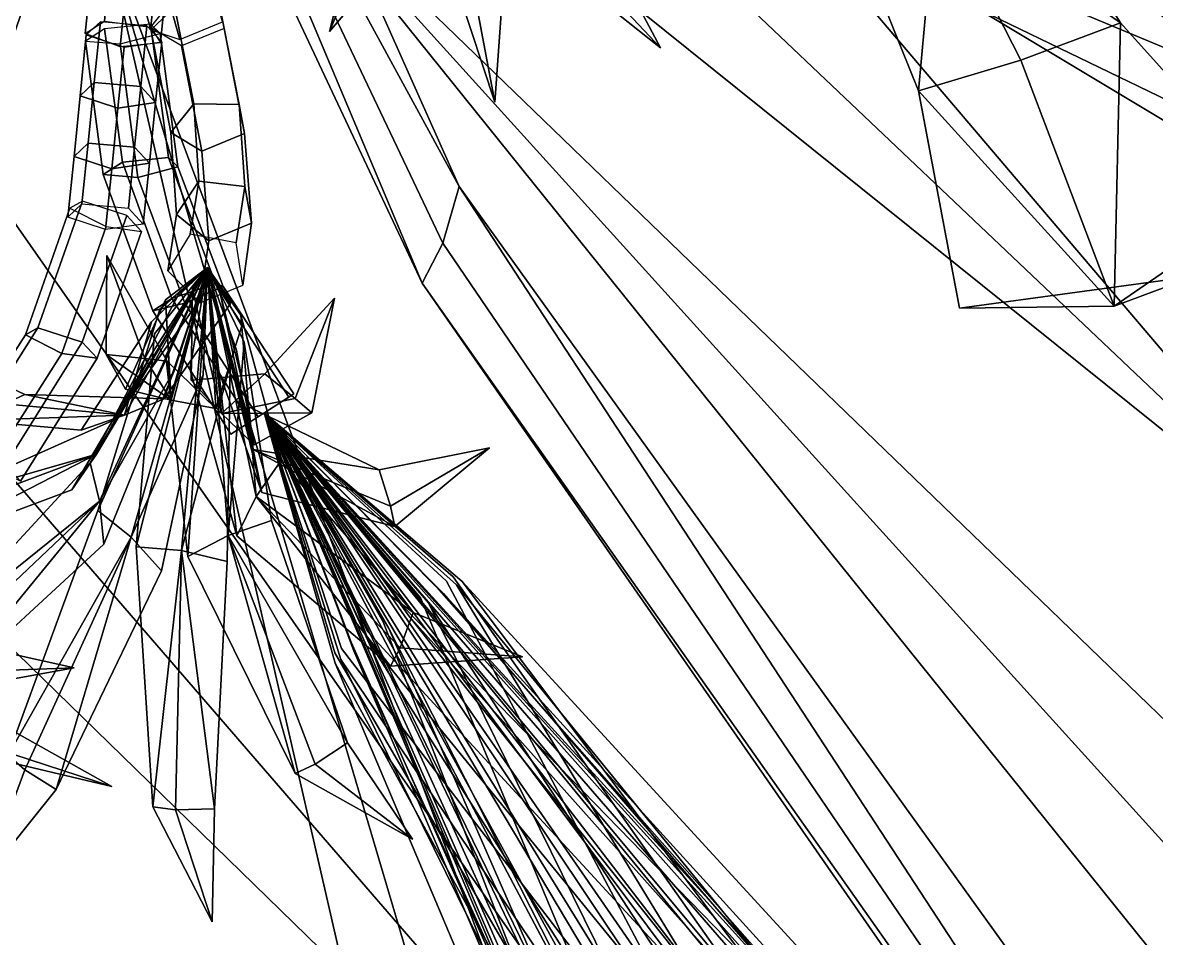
# Model space of a CAD drawing. Header units: metres. Extents: x -544 to 542, y -646 to 594.
# Drawn here: x 59.7 to 138.9, y -299.6 to -235.6 of the extents above; entities that cross this region are included whole.
import ezdxf

# ---------------------------------------------------------------- set-up
doc = ezdxf.new("R2010")
doc.units = ezdxf.units.M

msp = doc.modelspace()

# ---------------------------------------------------------------- linework, layer by layer
at = {"layer": 'Newplan_1InfInt', "color": 3}
for points in [[(64.5259, -232.1631, 194.0153), (64.09595, -236.4061, 192.5553), (65.4344, -235.5393, 189.6419), (65.8644, -231.2962, 191.1019)], [(65.8644, -231.2962, 191.1019), (65.4344, -235.5393, 189.6419), (68.6659, -235.9488, 189.8802), (69.09595, -231.7057, 191.3402)], [(69.2786, -230.6172, 202.6061), (70.376, -234.5286, 204.5596), (68.687, -236.1424, 202.2771), (67.5896, -232.231, 200.3235)], [(69.09595, -231.7057, 191.3402), (68.6659, -235.9488, 189.8802), (69.3406, -237.0495, 192.8803), (69.7706, -232.8064, 194.3403)], [(69.6045, -232.9047, 197.8429), (70.7019, -236.8161, 199.7964), (73.6904, -235.591, 200.5705), (72.593, -231.6796, 198.617)], [(66.9624, -233.0874, 195.9841), (66.5324, -237.3305, 194.5241), (64.09595, -236.4061, 192.5553), (64.5259, -232.1631, 194.0153)], [(69.7706, -232.8064, 194.3403), (69.3406, -237.0495, 192.8803), (66.5324, -237.3305, 194.5241), (66.9624, -233.0874, 195.9841)], [(67.5896, -232.231, 200.3235), (68.687, -236.1424, 202.2771), (70.7019, -236.8161, 199.7964), (69.6045, -232.9047, 197.8429)], [(64.1687, -236.4985, 192.8024), (63.7386, -240.7415, 191.3424), (64.7192, -239.8172, 188.3672), (65.1492, -235.5741, 189.8272)], [(65.1492, -235.5741, 189.8272), (64.7192, -239.8172, 188.3672), (67.9701, -240.0983, 188.2266), (68.4001, -235.8552, 189.6866)], [(68.4001, -235.8552, 189.6866), (67.9701, -240.0983, 188.2266), (69.00858, -241.2183, 191.1759), (69.4385, -236.9753, 192.6358)], [(66.8044, -237.3595, 194.5282), (66.3744, -241.6025, 193.0683), (63.7386, -240.7415, 191.3424), (64.1687, -236.4985, 192.8024)], [(69.4385, -236.9753, 192.6358), (69.00858, -241.2183, 191.1759), (66.3744, -241.6025, 193.0683), (66.8044, -237.3595, 194.5282)], [(63.7386, -240.7415, 191.3424), (63.3086, -244.9845, 189.8824), (64.2892, -244.0602, 186.9073), (64.7192, -239.8172, 188.3672)], [(64.7192, -239.8172, 188.3672), (64.2892, -244.0602, 186.9073), (67.5401, -244.3413, 186.7667), (67.9701, -240.0983, 188.2266)], [(66.3744, -241.6025, 193.0683), (65.9444, -245.8455, 191.6083), (63.3086, -244.9845, 189.8824), (63.7386, -240.7415, 191.3424)], [(67.9701, -240.0983, 188.2266), (67.5401, -244.3413, 186.7667), (68.5785, -245.4613, 189.7159), (69.00858, -241.2183, 191.1759)], [(69.00858, -241.2183, 191.1759), (68.5785, -245.4613, 189.7159), (65.9444, -245.8455, 191.6083), (66.3744, -241.6025, 193.0683)], [(63.3086, -244.9845, 189.8824), (62.8786, -249.2276, 188.4224), (63.8592, -248.3032, 185.4473), (64.2892, -244.0602, 186.9073)], [(64.2892, -244.0602, 186.9073), (63.8592, -248.3032, 185.4473), (67.1101, -248.5843, 185.3067), (67.5401, -244.3413, 186.7667)], [(67.5401, -244.3413, 186.7667), (67.1101, -248.5843, 185.3067), (68.1485, -249.7043, 188.2559), (68.5785, -245.4613, 189.7159)], [(65.9444, -245.8455, 191.6083), (65.5144, -250.0885, 190.1483), (62.8786, -249.2276, 188.4224), (63.3086, -244.9845, 189.8824)], [(68.5785, -245.4613, 189.7159), (68.1485, -249.7043, 188.2559), (65.5144, -250.0885, 190.1483), (65.9444, -245.8455, 191.6083)]]:
    msp.add_3dface(points, dxfattribs=at)
at = {"layer": 'Newplan_1Pdcel', "color": 3}
for points in [[(61.5005, -229.4409, 217.0834), (58.8354, -237.337, 221.5325), (58.3329, -235.6181, 224.2638), (61.1981, -227.1328, 219.3744)], [(58.598, -229.8374, 215.6392), (56.05597, -237.3715, 219.8177), (58.8354, -237.337, 221.5325), (61.5005, -229.4409, 217.0834)], [(70.2413, -233.9687, 204.1933), (71.6726, -241.317, 210.2972), (70.07603, -243.3152, 208.2661), (68.6448, -235.9668, 202.1622)], [(73.4083, -234.0141, 203.396), (74.8395, -241.3625, 209.5), (71.6726, -241.317, 210.2972), (70.2413, -233.9687, 204.1933)], [(73.7985, -236.0407, 200.8647), (75.2298, -243.3891, 206.9686), (74.8395, -241.3625, 209.5), (73.4083, -234.0141, 203.396)], [(65.4436, -236.0658, 189.4895), (66.686, -245.3882, 187.2866), (69.9048, -245.0656, 187.7369), (68.6623, -235.7432, 189.9398)], [(68.6448, -235.9668, 202.1622), (70.07603, -243.3152, 208.2661), (72.2413, -244.6142, 206.1945), (70.8101, -237.2658, 200.0906)], [(68.6623, -235.7432, 189.9398), (69.9048, -245.0656, 187.7369), (70.5717, -245.7164, 190.8672), (69.3292, -236.394, 193.0701)], [(70.8101, -237.2658, 200.0906), (72.2413, -244.6142, 206.1945), (75.2298, -243.3891, 206.9686), (73.7985, -236.0407, 200.8647)], [(64.1051, -236.9326, 192.4029), (65.3476, -246.255, 190.2), (66.686, -245.3882, 187.2866), (65.4436, -236.0658, 189.4895)], [(69.3292, -236.394, 193.0701), (70.5717, -245.7164, 190.8672), (67.7713, -246.4473, 192.3808), (66.5288, -237.1249, 194.5837)], [(66.5288, -237.1249, 194.5837), (67.7713, -246.4473, 192.3808), (65.3476, -246.255, 190.2), (64.1051, -236.9326, 192.4029)], [(71.6726, -241.317, 210.2972), (72.0317, -246.721, 217.4633), (70.4804, -249.0422, 215.7683), (70.07603, -243.3152, 208.2661)], [(74.8395, -241.3625, 209.5), (75.2439, -247.0895, 217.0022), (72.0317, -246.721, 217.4633), (71.6726, -241.317, 210.2972)], [(75.2298, -243.3891, 206.9686), (75.708, -249.6418, 215.0179), (75.2439, -247.0895, 217.0022), (74.8395, -241.3625, 209.5)], [(70.07603, -243.3152, 208.2661), (70.4804, -249.0422, 215.7683), (72.7195, -250.8669, 214.2438), (72.2413, -244.6142, 206.1945)], [(72.2413, -244.6142, 206.1945), (72.7195, -250.8669, 214.2438), (75.708, -249.6418, 215.0179), (75.2298, -243.3891, 206.9686)], [(65.3476, -246.255, 190.2), (68.8103, -255.7727, 188.9591), (70.1488, -254.9059, 186.0457), (66.686, -245.3882, 187.2866)], [(66.686, -245.3882, 187.2866), (70.1488, -254.9059, 186.0457), (73.1857, -253.8551, 186.6291), (69.9048, -245.0656, 187.7369)], [(69.9048, -245.0656, 187.7369), (73.1857, -253.8551, 186.6291), (73.7408, -254.0584, 189.8412), (70.5717, -245.7164, 190.8672)], [(67.7713, -246.4473, 192.3808), (71.05225, -255.2368, 191.273), (68.8103, -255.7727, 188.9591), (65.3476, -246.255, 190.2)], [(70.5717, -245.7164, 190.8672), (73.7408, -254.0584, 189.8412), (71.05225, -255.2368, 191.273), (67.7713, -246.4473, 192.3808)], [(72.0317, -246.721, 217.4633), (71.4317, -250.4167, 225.6283), (69.876, -252.9803, 224.334), (70.4804, -249.0422, 215.7683)], [(75.2439, -247.0895, 217.0022), (74.6395, -251.0276, 225.5679), (71.4317, -250.4167, 225.6283), (72.0317, -246.721, 217.4633)], [(75.708, -249.6418, 215.0179), (75.09641, -253.9745, 224.2358), (74.6395, -251.0276, 225.5679), (75.2439, -247.0895, 217.0022)], [(63.02225, -248.5886, 188.6145), (59.9103, -257.4472, 186.346), (60.7922, -256.9614, 183.2391), (63.9042, -248.1028, 185.5076)], [(65.5594, -249.8881, 190.2086), (62.4475, -258.7467, 187.9401), (59.9103, -257.4472, 186.346), (63.02225, -248.5886, 188.6145)], [(63.9042, -248.1028, 185.5076), (60.7922, -256.9614, 183.2391), (63.8828, -257.9561, 182.8839), (66.9948, -249.0975, 185.1524)], [(66.9948, -249.0975, 185.1524), (63.8828, -257.9561, 182.8839), (64.9213, -259.0761, 185.8331), (68.03324, -250.2176, 188.1016)], [(70.4804, -249.0422, 215.7683), (69.876, -252.9803, 224.334), (72.1079, -255.1995, 223.4617), (72.7195, -250.8669, 214.2438)], [(68.03324, -250.2176, 188.1016), (64.9213, -259.0761, 185.8331), (62.4475, -258.7467, 187.9401), (65.5594, -249.8881, 190.2086)], [(72.7195, -250.8669, 214.2438), (72.1079, -255.1995, 223.4617), (75.09641, -253.9745, 224.2358), (75.708, -249.6418, 215.0179)], [(70.1488, -254.9059, 186.0457), (75.615, -263.5217, 185.9935), (78.3119, -261.7903, 186.6231), (73.1857, -253.8551, 186.6291)], [(73.7408, -254.0584, 189.8412), (78.6581, -261.5754, 189.8637), (76.1784, -263.172, 191.2671), (71.05225, -255.2368, 191.273)], [(73.1857, -253.8551, 186.6291), (78.3119, -261.7903, 186.6231), (78.6581, -261.5754, 189.8637), (73.7408, -254.0584, 189.8412)], [(68.8103, -255.7727, 188.9591), (74.2766, -264.3885, 188.9069), (75.615, -263.5217, 185.9935), (70.1488, -254.9059, 186.0457)], [(71.05225, -255.2368, 191.273), (76.1784, -263.172, 191.2671), (74.2766, -264.3885, 188.9069), (68.8103, -255.7727, 188.9591)], [(59.9103, -257.4472, 186.346), (55.08726, -264.9377, 185.1996), (55.7682, -264.8661, 182.0061), (60.7922, -256.9614, 183.2391)], [(60.7922, -256.9614, 183.2391), (55.7682, -264.8661, 182.0061), (58.5317, -266.5348, 181.5101), (63.8828, -257.9561, 182.8839)], [(62.4475, -258.7467, 187.9401), (57.4234, -266.6514, 186.7071), (55.08726, -264.9377, 185.1996), (59.9103, -257.4472, 186.346)], [(63.8828, -257.9561, 182.8839), (58.5317, -266.5348, 181.5101), (59.5701, -267.6548, 184.4594), (64.9213, -259.0761, 185.8331)], [(64.9213, -259.0761, 185.8331), (59.5701, -267.6548, 184.4594), (57.4234, -266.6514, 186.7071), (62.4475, -258.7467, 187.9401)]]:
    msp.add_3dface(points, dxfattribs=at)
at = {"layer": 'Newplan_FruitR', "color": 3}
for points in [[(81.1545, -236.2604, 290.9724), (83.05977, -228.7664, 288.527), (83.8009, -229.8697, 288.201)], [(81.1545, -236.2604, 290.9724), (83.8009, -229.8697, 288.201), (83.05977, -228.7664, 288.527)], [(85.06838, -231.6336, 287.252), (81.1545, -236.2604, 290.9724), (83.8009, -229.8697, 288.201)], [(85.06838, -231.6336, 287.252), (83.8009, -229.8697, 288.201), (81.1545, -236.2604, 290.9724)], [(100.9649, -231.1117, 278.2843), (104.2778, -237.4006, 278.0831), (99.3084, -232.0813, 279.6752)], [(100.9649, -231.1117, 278.2843), (99.3084, -232.0813, 279.6752), (104.2778, -237.4006, 278.0831)], [(104.2778, -237.4006, 278.0831), (98.1971, -232.5302, 280.3358), (99.3084, -232.0813, 279.6752)], [(104.2778, -237.4006, 278.0831), (99.3084, -232.0813, 279.6752), (98.1971, -232.5302, 280.3358)], [(92.7037, -241.1922, 284.8912), (90.1839, -233.4837, 284.9127), (91.337, -233.8911, 284.2986)], [(92.7037, -241.1922, 284.8912), (91.337, -233.8911, 284.2986), (90.1839, -233.4837, 284.9127)], [(93.1969, -234.3797, 282.9127), (92.7037, -241.1922, 284.8912), (91.337, -233.8911, 284.2986)], [(93.1969, -234.3797, 282.9127), (91.337, -233.8911, 284.2986), (92.7037, -241.1922, 284.8912)], [(65.5579, -258.8189, 279.1733), (65.5959, -251.891, 283.658), (68.2519, -259.0857, 279.6618)], [(65.5579, -258.8189, 279.1733), (68.2519, -259.0857, 279.6618), (65.5959, -251.891, 283.658)], [(65.5959, -251.891, 283.658), (69.8262, -259.295, 279.6741), (68.2519, -259.0857, 279.6618)], [(65.5959, -251.891, 283.658), (68.2519, -259.0857, 279.6618), (69.8262, -259.295, 279.6741)], [(64.4318, -266.3937, 256.4512), (72.6353, -252.7294, 224.6414), (65.09342, -269.073, 254.8318)], [(64.4318, -266.3937, 256.4512), (65.09342, -269.073, 254.8318), (72.6353, -252.7294, 224.6414)], [(72.6353, -252.7294, 224.6414), (64.4318, -266.3937, 256.4512), (70.6518, -254.5324, 235.1526)], [(72.6353, -252.7294, 224.6414), (70.6518, -254.5324, 235.1526), (64.4318, -266.3937, 256.4512)], [(68.9515, -258.4233, 233.6593), (64.8696, -265.7763, 256.342), (72.6353, -252.7294, 224.6414)], [(68.9515, -258.4233, 233.6593), (72.6353, -252.7294, 224.6414), (64.8696, -265.7763, 256.342)], [(66.1834, -263.3597, 257.9768), (72.6353, -252.7294, 224.6414), (64.8696, -265.7763, 256.342)], [(66.1834, -263.3597, 257.9768), (64.8696, -265.7763, 256.342), (72.6353, -252.7294, 224.6414)], [(64.9756, -269.7099, 254.9542), (72.6353, -252.7294, 224.6414), (67.3091, -271.5845, 253.8231)], [(64.9756, -269.7099, 254.9542), (67.3091, -271.5845, 253.8231), (72.6353, -252.7294, 224.6414)], [(72.6353, -252.7294, 224.6414), (64.9756, -269.7099, 254.9542), (69.2979, -255.6533, 234.54)], [(72.6353, -252.7294, 224.6414), (69.2979, -255.6533, 234.54), (64.9756, -269.7099, 254.9542)], [(70.3636, -259.8429, 233.1002), (65.09342, -269.073, 254.8318), (72.6353, -252.7294, 224.6414)], [(70.3636, -259.8429, 233.1002), (72.6353, -252.7294, 224.6414), (65.09342, -269.073, 254.8318)], [(72.6353, -252.7294, 224.6414), (66.1834, -263.3597, 257.9768), (72.5655, -254.3584, 235.3657)], [(72.6353, -252.7294, 224.6414), (72.5655, -254.3584, 235.3657), (66.1834, -263.3597, 257.9768)], [(68.7228, -256.5421, 234.5141), (66.8456, -263.0641, 257.7342), (72.6353, -252.7294, 224.6414)], [(68.7228, -256.5421, 234.5141), (72.6353, -252.7294, 224.6414), (66.8456, -263.0641, 257.7342)], [(69.6082, -261.9248, 258.8782), (72.6353, -252.7294, 224.6414), (66.8456, -263.0641, 257.7342)], [(69.6082, -261.9248, 258.8782), (66.8456, -263.0641, 257.7342), (72.6353, -252.7294, 224.6414)], [(72.3227, -260.249, 233.0481), (67.3091, -271.5845, 253.8231), (72.6353, -252.7294, 224.6414)], [(72.3227, -260.249, 233.0481), (72.6353, -252.7294, 224.6414), (67.3091, -271.5845, 253.8231)], [(67.6427, -272.259, 253.9594), (72.6353, -252.7294, 224.6414), (70.8156, -272.5162, 253.635)], [(67.6427, -272.259, 253.9594), (70.8156, -272.5162, 253.635), (72.6353, -252.7294, 224.6414)], [(72.6353, -252.7294, 224.6414), (67.6427, -272.259, 253.9594), (68.9321, -257.3663, 233.7218)], [(72.6353, -252.7294, 224.6414), (68.9321, -257.3663, 233.7218), (67.6427, -272.259, 253.9594)], [(72.6353, -252.7294, 224.6414), (69.6082, -261.9248, 258.8782), (74.2496, -255.2591, 235.0656)], [(72.6353, -252.7294, 224.6414), (74.2496, -255.2591, 235.0656), (69.6082, -261.9248, 258.8782)], [(69.7073, -254.9877, 235.3017), (70.1021, -262.0065, 258.4493), (72.6353, -252.7294, 224.6414)], [(69.7073, -254.9877, 235.3017), (72.6353, -252.7294, 224.6414), (70.1021, -262.0065, 258.4493)], [(72.6353, -252.7294, 224.6414), (71.2611, -272.9207, 253.904), (69.7152, -258.9189, 233.0576)], [(72.6353, -252.7294, 224.6414), (69.7152, -258.9189, 233.0576), (71.2611, -272.9207, 253.904)], [(73.2266, -262.5866, 258.8227), (72.6353, -252.7294, 224.6414), (70.1021, -262.0065, 258.4493)], [(73.2266, -262.5866, 258.8227), (70.1021, -262.0065, 258.4493), (72.6353, -252.7294, 224.6414)], [(74.2091, -259.5132, 233.5194), (70.8156, -272.5162, 253.635), (72.6353, -252.7294, 224.6414)], [(74.2091, -259.5132, 233.5194), (72.6353, -252.7294, 224.6414), (70.8156, -272.5162, 253.635)], [(71.2611, -272.9207, 253.904), (72.6353, -252.7294, 224.6414), (74.07212, -271.4586, 254.3502)], [(71.2611, -272.9207, 253.904), (74.07212, -271.4586, 254.3502), (72.6353, -252.7294, 224.6414)], [(72.6353, -252.7294, 224.6414), (74.6859, -271.4859, 254.8054), (71.3993, -259.8195, 232.7575)], [(72.6353, -252.7294, 224.6414), (71.3993, -259.8195, 232.7575), (74.6859, -271.4859, 254.8054)], [(71.5937, -254.2519, 235.773), (73.6086, -262.9381, 258.2612), (72.6353, -252.7294, 224.6414)], [(71.5937, -254.2519, 235.773), (72.6353, -252.7294, 224.6414), (73.6086, -262.9381, 258.2612)], [(75.8937, -265.1357, 257.8279), (72.6353, -252.7294, 224.6414), (73.6086, -262.9381, 258.2612)], [(75.8937, -265.1357, 257.8279), (73.6086, -262.9381, 258.2612), (72.6353, -252.7294, 224.6414)], [(72.6353, -252.7294, 224.6414), (75.8937, -265.1357, 257.8279), (74.6669, -258.5247, 233.5833)], [(72.6353, -252.7294, 224.6414), (74.6669, -258.5247, 233.5833), (75.8937, -265.1357, 257.8279)], [(72.6353, -252.7294, 224.6414), (73.2266, -262.5866, 258.8227), (75.03273, -256.8116, 234.4014)], [(72.6353, -252.7294, 224.6414), (75.03273, -256.8116, 234.4014), (73.2266, -262.5866, 258.8227)], [(75.1937, -257.9587, 234.307), (74.07212, -271.4586, 254.3502), (72.6353, -252.7294, 224.6414)], [(75.1937, -257.9587, 234.307), (72.6353, -252.7294, 224.6414), (74.07212, -271.4586, 254.3502)], [(74.965, -256.0775, 235.1617), (76.04815, -268.7463, 255.7424), (72.6353, -252.7294, 224.6414)], [(74.965, -256.0775, 235.1617), (72.6353, -252.7294, 224.6414), (76.04815, -268.7463, 255.7424)], [(74.6859, -271.4859, 254.8054), (72.6353, -252.7294, 224.6414), (76.04815, -268.7463, 255.7424)], [(74.6859, -271.4859, 254.8054), (76.04815, -268.7463, 255.7424), (72.6353, -252.7294, 224.6414)], [(73.5528, -254.658, 235.7208), (75.8243, -265.4496, 257.2525), (72.6353, -252.7294, 224.6414)], [(73.5528, -254.658, 235.7208), (72.6353, -252.7294, 224.6414), (75.8243, -265.4496, 257.2525)], [(76.4375, -268.4518, 256.3309), (72.6353, -252.7294, 224.6414), (75.8243, -265.4496, 257.2525)], [(76.4375, -268.4518, 256.3309), (75.8243, -265.4496, 257.2525), (72.6353, -252.7294, 224.6414)], [(72.6353, -252.7294, 224.6414), (76.4375, -268.4518, 256.3309), (73.313, -259.6456, 232.9707)], [(72.6353, -252.7294, 224.6414), (73.313, -259.6456, 232.9707), (76.4375, -268.4518, 256.3309)], [(71.5937, -254.2519, 235.773), (71.4869, -260.6019, 259.1954), (73.6086, -262.9381, 258.2612)], [(71.5937, -254.2519, 235.773), (73.6086, -262.9381, 258.2612), (71.4869, -260.6019, 259.1954)], [(69.7073, -254.9877, 235.3017), (66.9042, -261.2398, 258.5825), (70.1021, -262.0065, 258.4493)], [(69.7073, -254.9877, 235.3017), (70.1021, -262.0065, 258.4493), (66.9042, -261.2398, 258.5825)], [(73.5528, -254.658, 235.7208), (75.5335, -262.4668, 258.6128), (75.8243, -265.4496, 257.2525)], [(73.5528, -254.658, 235.7208), (75.8243, -265.4496, 257.2525), (75.5335, -262.4668, 258.6128)], [(76.6343, -260.1627, 279.3191), (81.5082, -254.8817, 283.3768), (78.7714, -261.8806, 279.0975)], [(76.6343, -260.1627, 279.3191), (78.7714, -261.8806, 279.0975), (81.5082, -254.8817, 283.3768)], [(81.5082, -254.8817, 283.3768), (79.9261, -262.8986, 278.7064), (78.7714, -261.8806, 279.0975)], [(81.5082, -254.8817, 283.3768), (78.7714, -261.8806, 279.0975), (79.9261, -262.8986, 278.7064)], [(68.7228, -256.5421, 234.5141), (63.799, -264.1003, 257.0435), (66.8456, -263.0641, 257.7342)], [(68.7228, -256.5421, 234.5141), (66.8456, -263.0641, 257.7342), (63.799, -264.1003, 257.0435)], [(74.965, -256.0775, 235.1617), (77.7636, -266.2445, 257.0191), (76.04815, -268.7463, 255.7424)], [(74.965, -256.0775, 235.1617), (76.04815, -268.7463, 255.7424), (77.7636, -266.2445, 257.0191)], [(51.5854, -257.6759, 280.0096), (59.8759, -261.6082, 277.9139), (58.4825, -262.2585, 277.5163)], [(51.5854, -257.6759, 280.0096), (58.4825, -262.2585, 277.5163), (59.8759, -261.6082, 277.9139)], [(75.1937, -257.9587, 234.307), (77.1186, -270.4224, 255.0409), (74.07212, -271.4586, 254.3502)], [(75.1937, -257.9587, 234.307), (74.07212, -271.4586, 254.3502), (77.1186, -270.4224, 255.0409)], [(68.9515, -258.4233, 233.6593), (63.1541, -268.2781, 255.0653), (64.8696, -265.7763, 256.342)], [(68.9515, -258.4233, 233.6593), (64.8696, -265.7763, 256.342), (63.1541, -268.2781, 255.0653)], [(66.9042, -261.2398, 258.5825), (65.5579, -258.8189, 279.1733), (70.1021, -262.0065, 258.4493)], [(66.9042, -261.2398, 258.5825), (70.1021, -262.0065, 258.4493), (65.5579, -258.8189, 279.1733)], [(70.1021, -262.0065, 258.4493), (65.5579, -258.8189, 279.1733), (68.2519, -259.0857, 279.6618)], [(70.1021, -262.0065, 258.4493), (68.2519, -259.0857, 279.6618), (65.5579, -258.8189, 279.1733)], [(68.2519, -259.0857, 279.6618), (69.8262, -259.295, 279.6741), (70.1021, -262.0065, 258.4493)], [(68.2519, -259.0857, 279.6618), (70.1021, -262.0065, 258.4493), (69.8262, -259.295, 279.6741)], [(70.1021, -262.0065, 258.4493), (69.8262, -259.295, 279.6741), (73.2266, -262.5866, 258.8227)], [(70.1021, -262.0065, 258.4493), (73.2266, -262.5866, 258.8227), (69.8262, -259.295, 279.6741)], [(74.2091, -259.5132, 233.5194), (74.01355, -273.2829, 253.5019), (70.8156, -272.5162, 253.635)], [(74.2091, -259.5132, 233.5194), (70.8156, -272.5162, 253.635), (74.01355, -273.2829, 253.5019)], [(70.3636, -259.8429, 233.1002), (65.3841, -272.0558, 253.4716), (65.09342, -269.073, 254.8318)], [(70.3636, -259.8429, 233.1002), (65.09342, -269.073, 254.8318), (65.3841, -272.0558, 253.4716)], [(72.3227, -260.249, 233.0481), (69.4308, -273.9208, 252.889), (67.3091, -271.5845, 253.8231)], [(72.3227, -260.249, 233.0481), (67.3091, -271.5845, 253.8231), (69.4308, -273.9208, 252.889)], [(71.4869, -260.6019, 259.1954), (76.6343, -260.1627, 279.3191), (73.6086, -262.9381, 258.2612)], [(71.4869, -260.6019, 259.1954), (73.6086, -262.9381, 258.2612), (76.6343, -260.1627, 279.3191)], [(73.6086, -262.9381, 258.2612), (76.6343, -260.1627, 279.3191), (78.7714, -261.8806, 279.0975)], [(73.6086, -262.9381, 258.2612), (78.7714, -261.8806, 279.0975), (76.6343, -260.1627, 279.3191)], [(58.4825, -262.2585, 277.5163), (59.8759, -261.6082, 277.9139), (66.8456, -263.0641, 257.7342)], [(58.4825, -262.2585, 277.5163), (66.8456, -263.0641, 257.7342), (59.8759, -261.6082, 277.9139)], [(66.8456, -263.0641, 257.7342), (59.8759, -261.6082, 277.9139), (69.6082, -261.9248, 258.8782)], [(66.8456, -263.0641, 257.7342), (69.6082, -261.9248, 258.8782), (59.8759, -261.6082, 277.9139)], [(78.7714, -261.8806, 279.0975), (79.9261, -262.8986, 278.7064), (73.6086, -262.9381, 258.2612)], [(78.7714, -261.8806, 279.0975), (73.6086, -262.9381, 258.2612), (79.9261, -262.8986, 278.7064)], [(66.8456, -263.0641, 257.7342), (56.2631, -263.4336, 276.3934), (58.4825, -262.2585, 277.5163)], [(66.8456, -263.0641, 257.7342), (58.4825, -262.2585, 277.5163), (56.2631, -263.4336, 276.3934)], [(73.6086, -262.9381, 258.2612), (79.9261, -262.8986, 278.7064), (75.8937, -265.1357, 257.8279)], [(73.6086, -262.9381, 258.2612), (75.8937, -265.1357, 257.8279), (79.9261, -262.8986, 278.7064)], [(75.5335, -262.4668, 258.6128), (84.6251, -266.8746, 276.7668), (75.8243, -265.4496, 257.2525)], [(75.5335, -262.4668, 258.6128), (75.8243, -265.4496, 257.2525), (84.6251, -266.8746, 276.7668)], [(90.4316, -274.6738, 189.3624), (113.6056, -305.5278, 183.7539), (76.5994, -262.8951, 188.5253)], [(90.4316, -274.6738, 189.3624), (76.5994, -262.8951, 188.5253), (113.6056, -305.5278, 183.7539)], [(111.1576, -307.8297, 179.8412), (76.5994, -262.8951, 188.5253), (113.6056, -305.5278, 183.7539)], [(111.1576, -307.8297, 179.8412), (113.6056, -305.5278, 183.7539), (76.5994, -262.8951, 188.5253)], [(76.5994, -262.8951, 188.5253), (111.1576, -307.8297, 179.8412), (83.8154, -278.1747, 184.0337)], [(76.5994, -262.8951, 188.5253), (83.8154, -278.1747, 184.0337), (111.1576, -307.8297, 179.8412)], [(89.1257, -275.5198, 192.3301), (114.6093, -304.8962, 189.4884), (76.5994, -262.8951, 188.5253)], [(89.1257, -275.5198, 192.3301), (76.5994, -262.8951, 188.5253), (114.6093, -304.8962, 189.4884)], [(114.6673, -305.5851, 184.3774), (76.5994, -262.8951, 188.5253), (114.6093, -304.8962, 189.4884)], [(114.6673, -305.5851, 184.3774), (114.6093, -304.8962, 189.4884), (76.5994, -262.8951, 188.5253)], [(76.5994, -262.8951, 188.5253), (114.6673, -305.5851, 184.3774), (86.4119, -276.5053, 183.6071)], [(76.5994, -262.8951, 188.5253), (86.4119, -276.5053, 183.6071), (114.6673, -305.5851, 184.3774)], [(86.6977, -277.0833, 193.7682), (112.6722, -306.1529, 194.6319), (76.5994, -262.8951, 188.5253)], [(86.6977, -277.0833, 193.7682), (76.5994, -262.8951, 188.5253), (112.6722, -306.1529, 194.6319)], [(115.2559, -305.2205, 190.2666), (76.5994, -262.8951, 188.5253), (112.6722, -306.1529, 194.6319)], [(115.2559, -305.2205, 190.2666), (112.6722, -306.1529, 194.6319), (76.5994, -262.8951, 188.5253)], [(76.5994, -262.8951, 188.5253), (115.2559, -305.2205, 190.2666), (88.6422, -275.0755, 185.0152)], [(76.5994, -262.8951, 188.5253), (88.6422, -275.0755, 185.0152), (115.2559, -305.2205, 190.2666)], [(83.9159, -278.8695, 193.2216), (108.4073, -308.9001, 197.5566), (76.5994, -262.8951, 188.5253)], [(83.9159, -278.8695, 193.2216), (76.5994, -262.8951, 188.5253), (108.4073, -308.9001, 197.5566)], [(112.7374, -306.8514, 195.6453), (76.5994, -262.8951, 188.5253), (108.4073, -308.9001, 197.5566)], [(112.7374, -306.8514, 195.6453), (108.4073, -308.9001, 197.5566), (76.5994, -262.8951, 188.5253)], [(76.5994, -262.8951, 188.5253), (112.7374, -306.8514, 195.6453), (89.8006, -274.3376, 187.8124)], [(76.5994, -262.8951, 188.5253), (89.8006, -274.3376, 187.8124), (112.7374, -306.8514, 195.6453)], [(81.9533, -280.125, 190.8132), (103.5127, -312.0437, 196.8838), (76.5994, -262.8951, 188.5253)], [(81.9533, -280.125, 190.8132), (76.5994, -262.8951, 188.5253), (103.5127, -312.0437, 196.8838)], [(108.017, -309.8904, 198.1781), (76.5994, -262.8951, 188.5253), (103.5127, -312.0437, 196.8838)], [(108.017, -309.8904, 198.1781), (103.5127, -312.0437, 196.8838), (76.5994, -262.8951, 188.5253)], [(76.5994, -262.8951, 188.5253), (108.017, -309.8904, 198.1781), (89.33, -274.6471, 190.8773)], [(76.5994, -262.8951, 188.5253), (89.33, -274.6471, 190.8773), (108.017, -309.8904, 198.1781)], [(81.5632, -280.3682, 187.62), (100.0093, -314.2859, 193.0779), (76.5994, -262.8951, 188.5253)], [(81.5632, -280.3682, 187.62), (76.5994, -262.8951, 188.5253), (100.0093, -314.2859, 193.0779)], [(103.1286, -313.0287, 196.9881), (76.5994, -262.8951, 188.5253), (100.0093, -314.2859, 193.0779)], [(103.1286, -313.0287, 196.9881), (100.0093, -314.2859, 193.0779), (76.5994, -262.8951, 188.5253)], [(76.5994, -262.8951, 188.5253), (103.1286, -313.0287, 196.9881), (87.5082, -275.8226, 192.9512)], [(76.5994, -262.8951, 188.5253), (87.5082, -275.8226, 192.9512), (103.1286, -313.0287, 196.9881)], [(82.8691, -279.5222, 184.6524), (99.00565, -314.9175, 187.3434), (76.5994, -262.8951, 188.5253)], [(82.8691, -279.5222, 184.6524), (76.5994, -262.8951, 188.5253), (99.00565, -314.9175, 187.3434)], [(99.6189, -315.2734, 192.452), (76.5994, -262.8951, 188.5253), (99.00565, -314.9175, 187.3434)], [(99.6189, -315.2734, 192.452), (99.00565, -314.9175, 187.3434), (76.5994, -262.8951, 188.5253)], [(76.5994, -262.8951, 188.5253), (99.6189, -315.2734, 192.452), (84.9117, -277.492, 193.3778)], [(76.5994, -262.8951, 188.5253), (84.9117, -277.492, 193.3778), (99.6189, -315.2734, 192.452)], [(85.2972, -277.9587, 183.2143), (100.9427, -313.6609, 182.2), (76.5994, -262.8951, 188.5253)], [(85.2972, -277.9587, 183.2143), (76.5994, -262.8951, 188.5253), (100.9427, -313.6609, 182.2)], [(99.0303, -315.6379, 186.5628), (76.5994, -262.8951, 188.5253), (100.9427, -313.6609, 182.2)], [(99.0303, -315.6379, 186.5628), (100.9427, -313.6609, 182.2), (76.5994, -262.8951, 188.5253)], [(76.5994, -262.8951, 188.5253), (99.0303, -315.6379, 186.5628), (82.6814, -278.9218, 191.9697)], [(76.5994, -262.8951, 188.5253), (82.6814, -278.9218, 191.9697), (99.0303, -315.6379, 186.5628)], [(88.07906, -276.1725, 183.7609), (105.2077, -310.9136, 179.2752), (76.5994, -262.8951, 188.5253)], [(88.07906, -276.1725, 183.7609), (76.5994, -262.8951, 188.5253), (105.2077, -310.9136, 179.2752)], [(101.5489, -314.0071, 181.1841), (76.5994, -262.8951, 188.5253), (105.2077, -310.9136, 179.2752)], [(101.5489, -314.0071, 181.1841), (105.2077, -310.9136, 179.2752), (76.5994, -262.8951, 188.5253)], [(76.5994, -262.8951, 188.5253), (101.5489, -314.0071, 181.1841), (81.523, -279.6596, 189.1725)], [(76.5994, -262.8951, 188.5253), (81.523, -279.6596, 189.1725), (101.5489, -314.0071, 181.1841)], [(90.04163, -274.917, 186.1692), (110.1022, -307.7701, 179.9481), (76.5994, -262.8951, 188.5253)], [(90.04163, -274.917, 186.1692), (76.5994, -262.8951, 188.5253), (110.1022, -307.7701, 179.9481)], [(106.2692, -310.968, 178.6513), (76.5994, -262.8951, 188.5253), (110.1022, -307.7701, 179.9481)], [(106.2692, -310.968, 178.6513), (110.1022, -307.7701, 179.9481), (76.5994, -262.8951, 188.5253)], [(76.5994, -262.8951, 188.5253), (106.2692, -310.968, 178.6513), (81.9936, -279.3501, 186.1076)], [(76.5994, -262.8951, 188.5253), (81.9936, -279.3501, 186.1076), (106.2692, -310.968, 178.6513)], [(64.8696, -265.7763, 256.342), (53.2234, -269.1061, 273.9828), (66.1834, -263.3597, 257.9768)], [(64.8696, -265.7763, 256.342), (66.1834, -263.3597, 257.9768), (53.2234, -269.1061, 273.9828)], [(63.799, -264.1003, 257.0435), (56.2631, -263.4336, 276.3934), (66.8456, -263.0641, 257.7342)], [(63.799, -264.1003, 257.0435), (66.8456, -263.0641, 257.7342), (56.2631, -263.4336, 276.3934)], [(84.6251, -266.8746, 276.7668), (92.3303, -265.334, 279.2898), (85.4185, -269.4152, 276.0714)], [(84.6251, -266.8746, 276.7668), (85.4185, -269.4152, 276.0714), (92.3303, -265.334, 279.2898)], [(92.3303, -265.334, 279.2898), (85.7372, -270.8355, 275.4361), (85.4185, -269.4152, 276.0714)], [(92.3303, -265.334, 279.2898), (85.4185, -269.4152, 276.0714), (85.7372, -270.8355, 275.4361)], [(63.1541, -268.2781, 255.0653), (51.6909, -272.5467, 271.859), (64.8696, -265.7763, 256.342)], [(63.1541, -268.2781, 255.0653), (64.8696, -265.7763, 256.342), (51.6909, -272.5467, 271.859)], [(64.8696, -265.7763, 256.342), (51.6909, -272.5467, 271.859), (52.5544, -270.3952, 273.3399)], [(64.8696, -265.7763, 256.342), (52.5544, -270.3952, 273.3399), (51.6909, -272.5467, 271.859)], [(52.5544, -270.3952, 273.3399), (53.2234, -269.1061, 273.9828), (64.8696, -265.7763, 256.342)], [(52.5544, -270.3952, 273.3399), (64.8696, -265.7763, 256.342), (53.2234, -269.1061, 273.9828)], [(75.8243, -265.4496, 257.2525), (84.6251, -266.8746, 276.7668), (85.4185, -269.4152, 276.0714)], [(75.8243, -265.4496, 257.2525), (85.4185, -269.4152, 276.0714), (84.6251, -266.8746, 276.7668)], [(85.4185, -269.4152, 276.0714), (85.7372, -270.8355, 275.4361), (75.8243, -265.4496, 257.2525)], [(85.4185, -269.4152, 276.0714), (75.8243, -265.4496, 257.2525), (85.7372, -270.8355, 275.4361)], [(75.8243, -265.4496, 257.2525), (85.7372, -270.8355, 275.4361), (76.4375, -268.4518, 256.3309)], [(75.8243, -265.4496, 257.2525), (76.4375, -268.4518, 256.3309), (85.7372, -270.8355, 275.4361)], [(65.09342, -269.073, 254.8318), (52.9072, -278.8649, 269.4446), (64.4318, -266.3937, 256.4512)], [(65.09342, -269.073, 254.8318), (64.4318, -266.3937, 256.4512), (52.9072, -278.8649, 269.4446)], [(77.7636, -266.2445, 257.0191), (87.00191, -276.8308, 272.3239), (76.04815, -268.7463, 255.7424)], [(77.7636, -266.2445, 257.0191), (76.04815, -268.7463, 255.7424), (87.00191, -276.8308, 272.3239)], [(53.2259, -280.2853, 268.8094), (52.9072, -278.8649, 269.4446), (65.09342, -269.073, 254.8318)], [(53.2259, -280.2853, 268.8094), (65.09342, -269.073, 254.8318), (52.9072, -278.8649, 269.4446)], [(65.09342, -269.073, 254.8318), (54.06774, -282.5029, 267.4161), (53.2259, -280.2853, 268.8094)], [(65.09342, -269.073, 254.8318), (53.2259, -280.2853, 268.8094), (54.06774, -282.5029, 267.4161)], [(65.3841, -272.0558, 253.4716), (54.06774, -282.5029, 267.4161), (65.09342, -269.073, 254.8318)], [(65.3841, -272.0558, 253.4716), (65.09342, -269.073, 254.8318), (54.06774, -282.5029, 267.4161)], [(76.04815, -268.7463, 255.7424), (85.421, -280.5943, 270.8979), (74.6859, -271.4859, 254.8054)], [(76.04815, -268.7463, 255.7424), (74.6859, -271.4859, 254.8054), (85.421, -280.5943, 270.8979)], [(76.04815, -268.7463, 255.7424), (87.00191, -276.8308, 272.3239), (86.09007, -279.3053, 271.5409)], [(76.04815, -268.7463, 255.7424), (86.09007, -279.3053, 271.5409), (87.00191, -276.8308, 272.3239)], [(86.09007, -279.3053, 271.5409), (85.421, -280.5943, 270.8979), (76.04815, -268.7463, 255.7424)], [(86.09007, -279.3053, 271.5409), (76.04815, -268.7463, 255.7424), (85.421, -280.5943, 270.8979)], [(67.3091, -271.5845, 253.8231), (58.7184, -286.8018, 266.1743), (64.9756, -269.7099, 254.9542)], [(67.3091, -271.5845, 253.8231), (64.9756, -269.7099, 254.9542), (58.7184, -286.8018, 266.1743)], [(77.1186, -270.4224, 255.0409), (82.4297, -285.9439, 267.7896), (74.07212, -271.4586, 254.3502)], [(77.1186, -270.4224, 255.0409), (74.07212, -271.4586, 254.3502), (82.4297, -285.9439, 267.7896)], [(59.873, -287.8199, 265.7832), (58.7184, -286.8018, 266.1743), (67.3091, -271.5845, 253.8231)], [(59.873, -287.8199, 265.7832), (67.3091, -271.5845, 253.8231), (58.7184, -286.8018, 266.1743)], [(67.3091, -271.5845, 253.8231), (62.05856, -289.2148, 264.8638), (59.873, -287.8199, 265.7832)], [(67.3091, -271.5845, 253.8231), (59.873, -287.8199, 265.7832), (62.05856, -289.2148, 264.8638)], [(69.4308, -273.9208, 252.889), (62.05856, -289.2148, 264.8638), (67.3091, -271.5845, 253.8231)], [(69.4308, -273.9208, 252.889), (67.3091, -271.5845, 253.8231), (62.05856, -289.2148, 264.8638)], [(74.07212, -271.4586, 254.3502), (78.7686, -288.0923, 266.9669), (71.2611, -272.9207, 253.904)], [(74.07212, -271.4586, 254.3502), (71.2611, -272.9207, 253.904), (78.7686, -288.0923, 266.9669)], [(74.07212, -271.4586, 254.3502), (82.4297, -285.9439, 267.7896), (80.1619, -287.4419, 267.3644)], [(74.07212, -271.4586, 254.3502), (80.1619, -287.4419, 267.3644), (82.4297, -285.9439, 267.7896)], [(80.1619, -287.4419, 267.3644), (78.7686, -288.0923, 266.9669), (74.07212, -271.4586, 254.3502)], [(80.1619, -287.4419, 267.3644), (74.07212, -271.4586, 254.3502), (78.7686, -288.0923, 266.9669)], [(70.8156, -272.5162, 253.635), (68.8182, -290.4054, 265.2067), (67.6427, -272.259, 253.9594)], [(70.8156, -272.5162, 253.635), (67.6427, -272.259, 253.9594), (68.8182, -290.4054, 265.2067)], [(70.3925, -290.6148, 265.2189), (68.8182, -290.4054, 265.2067), (70.8156, -272.5162, 253.635)], [(70.3925, -290.6148, 265.2189), (70.8156, -272.5162, 253.635), (68.8182, -290.4054, 265.2067)], [(70.8156, -272.5162, 253.635), (73.1349, -290.5586, 265.0097), (70.3925, -290.6148, 265.2189)], [(70.8156, -272.5162, 253.635), (70.3925, -290.6148, 265.2189), (73.1349, -290.5586, 265.0097)], [(74.01355, -273.2829, 253.5019), (73.1349, -290.5586, 265.0097), (70.8156, -272.5162, 253.635)], [(74.01355, -273.2829, 253.5019), (70.8156, -272.5162, 253.635), (73.1349, -290.5586, 265.0097)], [(90.4316, -274.6738, 189.3624), (116.8579, -303.4465, 187.3917), (113.6056, -305.5278, 183.7539)], [(90.4316, -274.6738, 189.3624), (113.6056, -305.5278, 183.7539), (116.8579, -303.4465, 187.3917)], [(89.1257, -275.5198, 192.3301), (115.4008, -304.3997, 194.7105), (114.6093, -304.8962, 189.4884)], [(89.1257, -275.5198, 192.3301), (114.6093, -304.8962, 189.4884), (115.4008, -304.3997, 194.7105)], [(90.04163, -274.917, 186.1692), (114.5211, -304.9324, 180.699), (110.1022, -307.7701, 179.9481)], [(90.04163, -274.917, 186.1692), (110.1022, -307.7701, 179.9481), (114.5211, -304.9324, 180.699)], [(88.07906, -276.1725, 183.7609), (109.1299, -308.3874, 176.75), (105.2077, -310.9136, 179.2752)], [(88.07906, -276.1725, 183.7609), (105.2077, -310.9136, 179.2752), (109.1299, -308.3874, 176.75)], [(87.00191, -276.8308, 272.3239), (94.6377, -279.9403, 272.6901), (86.09007, -279.3053, 271.5409)], [(87.00191, -276.8308, 272.3239), (86.09007, -279.3053, 271.5409), (94.6377, -279.9403, 272.6901)], [(86.6977, -277.0833, 193.7682), (110.7903, -307.3733, 199.4393), (112.6722, -306.1529, 194.6319)], [(86.6977, -277.0833, 193.7682), (112.6722, -306.1529, 194.6319), (110.7903, -307.3733, 199.4393)], [(85.2972, -277.9587, 183.2143), (102.8247, -312.4404, 177.3926), (100.9427, -313.6609, 182.2)], [(85.2972, -277.9587, 183.2143), (100.9427, -313.6609, 182.2), (102.8247, -312.4404, 177.3926)], [(56.1924, -279.131, 257.4981), (63.3301, -280.7093, 261.4167), (56.9244, -280.9484, 255.5475)], [(56.1924, -279.131, 257.4981), (56.9244, -280.9484, 255.5475), (63.3301, -280.7093, 261.4167)], [(82.8691, -279.5222, 184.6524), (98.2141, -315.414, 182.1214), (99.00565, -314.9175, 187.3434)], [(82.8691, -279.5222, 184.6524), (99.00565, -314.9175, 187.3434), (98.2141, -315.414, 182.1214)], [(83.9159, -278.8695, 193.2216), (104.485, -311.4263, 200.0818), (108.4073, -308.9001, 197.5566)], [(83.9159, -278.8695, 193.2216), (108.4073, -308.9001, 197.5566), (104.485, -311.4263, 200.0818)], [(94.6377, -279.9403, 272.6901), (85.421, -280.5943, 270.8979), (86.09007, -279.3053, 271.5409)], [(94.6377, -279.9403, 272.6901), (86.09007, -279.3053, 271.5409), (85.421, -280.5943, 270.8979)], [(81.5632, -280.3682, 187.62), (96.7571, -316.3673, 189.4401), (100.0093, -314.2859, 193.0779)], [(81.5632, -280.3682, 187.62), (100.0093, -314.2859, 193.0779), (96.7571, -316.3673, 189.4401)], [(81.9533, -280.125, 190.8132), (99.09387, -314.8813, 196.1329), (103.5127, -312.0437, 196.8838)], [(81.9533, -280.125, 190.8132), (103.5127, -312.0437, 196.8838), (99.09387, -314.8813, 196.1329)], [(63.3301, -280.7093, 261.4167), (57.2629, -281.8029, 254.2424), (56.9244, -280.9484, 255.5475)], [(63.3301, -280.7093, 261.4167), (56.9244, -280.9484, 255.5475), (57.2629, -281.8029, 254.2424)], [(58.7332, -284.9443, 248.7616), (65.9622, -288.9929, 248.3795), (57.879, -286.3723, 246.5536)], [(58.7332, -284.9443, 248.7616), (57.879, -286.3723, 246.5536), (65.9622, -288.9929, 248.3795)], [(82.4297, -285.9439, 267.7896), (86.9623, -292.6704, 266.2667), (80.1619, -287.4419, 267.3644)], [(82.4297, -285.9439, 267.7896), (80.1619, -287.4419, 267.3644), (86.9623, -292.6704, 266.2667)], [(65.9622, -288.9929, 248.3795), (57.2957, -286.9515, 245.1853), (57.879, -286.3723, 246.5536)], [(65.9622, -288.9929, 248.3795), (57.879, -286.3723, 246.5536), (57.2957, -286.9515, 245.1853)], [(57.03947, -295.4645, 262.8995), (58.7184, -286.8018, 266.1743), (59.873, -287.8199, 265.7832)], [(57.03947, -295.4645, 262.8995), (59.873, -287.8199, 265.7832), (58.7184, -286.8018, 266.1743)], [(86.9623, -292.6704, 266.2667), (78.7686, -288.0923, 266.9669), (80.1619, -287.4419, 267.3644)], [(86.9623, -292.6704, 266.2667), (80.1619, -287.4419, 267.3644), (78.7686, -288.0923, 266.9669)], [(62.05856, -289.2148, 264.8638), (57.03947, -295.4645, 262.8995), (59.873, -287.8199, 265.7832)], [(62.05856, -289.2148, 264.8638), (59.873, -287.8199, 265.7832), (57.03947, -295.4645, 262.8995)], [(72.9518, -298.4553, 262.6184), (68.8182, -290.4054, 265.2067), (70.3925, -290.6148, 265.2189)], [(72.9518, -298.4553, 262.6184), (70.3925, -290.6148, 265.2189), (68.8182, -290.4054, 265.2067)], [(73.1349, -290.5586, 265.0097), (72.9518, -298.4553, 262.6184), (70.3925, -290.6148, 265.2189)], [(73.1349, -290.5586, 265.0097), (70.3925, -290.6148, 265.2189), (72.9518, -298.4553, 262.6184)]]:
    msp.add_3dface(points, dxfattribs=at)
at = {"layer": 'Newplan_Leaf', "color": 3}
for points in [[(68.6388, -198.6667, 452.9576), (90.222, -247.0792, 478.3141), (66.4317, -203.4519, 447.7805)], [(68.6388, -198.6667, 452.9576), (66.4317, -203.4519, 447.7805), (90.222, -247.0792, 478.3141)], [(66.4317, -203.4519, 447.7805), (87.6363, -253.8359, 463.5256), (64.967, -205.6297, 441.2823)], [(66.4317, -203.4519, 447.7805), (64.967, -205.6297, 441.2823), (87.6363, -253.8359, 463.5256)], [(90.222, -247.0792, 478.3141), (89.07294, -251.0423, 471.2234), (66.4317, -203.4519, 447.7805)], [(90.222, -247.0792, 478.3141), (66.4317, -203.4519, 447.7805), (89.07294, -251.0423, 471.2234)], [(66.4317, -203.4519, 447.7805), (89.07294, -251.0423, 471.2234), (87.6363, -253.8359, 463.5256)], [(66.4317, -203.4519, 447.7805), (87.6363, -253.8359, 463.5256), (89.07294, -251.0423, 471.2234)], [(85.7524, -214.9637, 97.6663), (189.6605, -250.6269, 90.3328), (188.0987, -257.6293, 86.7292)], [(85.7524, -214.9637, 97.6663), (188.0987, -257.6293, 86.7292), (189.6605, -250.6269, 90.3328)], [(188.0987, -257.6293, 86.7292), (184.1345, -262.5123, 82.4333), (85.7524, -214.9637, 97.6663)], [(188.0987, -257.6293, 86.7292), (85.7524, -214.9637, 97.6663), (184.1345, -262.5123, 82.4333)], [(77.03654, -224.0172, 95.783), (155.4093, -299.7025, 79.9095), (150.7366, -305.3638, 76.6577)], [(77.03654, -224.0172, 95.783), (150.7366, -305.3638, 76.6577), (155.4093, -299.7025, 79.9095)], [(150.7366, -305.3638, 76.6577), (144.7097, -308.087, 72.8797), (77.03654, -224.0172, 95.783)], [(150.7366, -305.3638, 76.6577), (77.03654, -224.0172, 95.783), (144.7097, -308.087, 72.8797)], [(123.568, -226.6783, 330.8123), (136.4218, -235.6595, 380.2042), (129.4035, -224.5945, 329.2753)], [(123.568, -226.6783, 330.8123), (129.4035, -224.5945, 329.2753), (136.4218, -235.6595, 380.2042)], [(116.8417, -226.7992, 330.6459), (122.3208, -240.3907, 382.1272), (123.568, -226.6783, 330.8123)], [(116.8417, -226.7992, 330.6459), (123.568, -226.6783, 330.8123), (122.3208, -240.3907, 382.1272)], [(122.3208, -240.3907, 382.1272), (129.4741, -238.2649, 381.7219), (123.568, -226.6783, 330.8123)], [(122.3208, -240.3907, 382.1272), (123.568, -226.6783, 330.8123), (129.4741, -238.2649, 381.7219)], [(123.568, -226.6783, 330.8123), (129.4741, -238.2649, 381.7219), (136.4218, -235.6595, 380.2042)], [(123.568, -226.6783, 330.8123), (136.4218, -235.6595, 380.2042), (129.4741, -238.2649, 381.7219)], [(65.577, -229.7542, 94.688), (103.3724, -331.0256, 73.7562), (96.4797, -334.1743, 71.1039)], [(65.577, -229.7542, 94.688), (96.4797, -334.1743, 71.1039), (103.3724, -331.0256, 73.7562)], [(96.4797, -334.1743, 71.1039), (89.5375, -334.081, 67.9717), (65.577, -229.7542, 94.688)], [(96.4797, -334.1743, 71.1039), (65.577, -229.7542, 94.688), (89.5375, -334.081, 67.9717)], [(129.4741, -238.2649, 381.7219), (135.9884, -255.431, 548.1754), (136.4218, -235.6595, 380.2042)], [(129.4741, -238.2649, 381.7219), (136.4218, -235.6595, 380.2042), (135.9884, -255.431, 548.1754)], [(136.4218, -235.6595, 380.2042), (135.9884, -255.431, 548.1754), (147.2635, -247.6859, 549.4307)], [(136.4218, -235.6595, 380.2042), (147.2635, -247.6859, 549.4307), (135.9884, -255.431, 548.1754)], [(122.3208, -240.3907, 382.1272), (135.9884, -255.431, 548.1754), (129.4741, -238.2649, 381.7219)], [(122.3208, -240.3907, 382.1272), (129.4741, -238.2649, 381.7219), (135.9884, -255.431, 548.1754)], [(122.3208, -240.3907, 382.1272), (125.1713, -255.5887, 550.106), (135.9884, -255.431, 548.1754)], [(122.3208, -240.3907, 382.1272), (135.9884, -255.431, 548.1754), (125.1713, -255.5887, 550.106)], [(90.222, -247.0792, 478.3141), (184.1515, -390.7244, 543.6341), (89.07294, -251.0423, 471.2234)], [(90.222, -247.0792, 478.3141), (89.07294, -251.0423, 471.2234), (184.1515, -390.7244, 543.6341)], [(90.222, -247.0792, 478.3141), (189.1968, -384.7247, 552.8033), (184.1515, -390.7244, 543.6341)], [(90.222, -247.0792, 478.3141), (184.1515, -390.7244, 543.6341), (189.1968, -384.7247, 552.8033)], [(141.6273, -253.3549, 636.2353), (147.2635, -247.6859, 549.4307), (135.9884, -255.431, 548.1754)], [(141.6273, -253.3549, 636.2353), (135.9884, -255.431, 548.1754), (147.2635, -247.6859, 549.4307)], [(89.07294, -251.0423, 471.2234), (184.1515, -390.7244, 543.6341), (87.6363, -253.8359, 463.5256)], [(89.07294, -251.0423, 471.2234), (87.6363, -253.8359, 463.5256), (184.1515, -390.7244, 543.6341)], [(141.6273, -253.3549, 636.2353), (135.9884, -255.431, 548.1754), (125.1713, -255.5887, 550.106)], [(141.6273, -253.3549, 636.2353), (125.1713, -255.5887, 550.106), (135.9884, -255.431, 548.1754)], [(87.6363, -253.8359, 463.5256), (184.1515, -390.7244, 543.6341), (187.095, -396.9615, 530.2246)], [(87.6363, -253.8359, 463.5256), (187.095, -396.9615, 530.2246), (184.1515, -390.7244, 543.6341)], [(40.8884, -277.6138, 411.5448), (91.6279, -453.2079, 431.2061), (39.5361, -277.1919, 403.3523)], [(40.8884, -277.6138, 411.5448), (39.5361, -277.1919, 403.3523), (91.6279, -453.2079, 431.2061)], [(39.5361, -277.1919, 403.3523), (91.6279, -453.2079, 431.2061), (94.1913, -455.1424, 416.4728)], [(39.5361, -277.1919, 403.3523), (94.1913, -455.1424, 416.4728), (91.6279, -453.2079, 431.2061)], [(42.3068, -276.6987, 419.5732), (91.6279, -453.2079, 431.2061), (40.8884, -277.6138, 411.5448)], [(42.3068, -276.6987, 419.5732), (40.8884, -277.6138, 411.5448), (91.6279, -453.2079, 431.2061)], [(42.3068, -276.6987, 419.5732), (97.1112, -452.1664, 441.9006), (91.6279, -453.2079, 431.2061)], [(42.3068, -276.6987, 419.5732), (91.6279, -453.2079, 431.2061), (97.1112, -452.1664, 441.9006)]]:
    msp.add_3dface(points, dxfattribs=at)
at = {"layer": 'Newplan_Mrstm', "color": 3}
for points in [[(56.1256, -160.7175, 647.9102), (154.17, -275.9699, 650.9785), (35.855, -163.8026, 642.2024)], [(56.1256, -160.7175, 647.9102), (35.855, -163.8026, 642.2024), (154.17, -275.9699, 650.9785)], [(154.17, -275.9699, 650.9785), (32.6787, -178.4663, 647.1637), (35.855, -163.8026, 642.2024)], [(154.17, -275.9699, 650.9785), (35.855, -163.8026, 642.2024), (32.6787, -178.4663, 647.1637)], [(86.6351, -177.6797, 567.3156), (198.8055, -278.0574, 551.5873), (66.661, -182.7325, 561.9772)], [(86.6351, -177.6797, 567.3156), (66.661, -182.7325, 561.9772), (198.8055, -278.0574, 551.5873)], [(198.8055, -278.0574, 551.5873), (65.6784, -198.1999, 565.063), (66.661, -182.7325, 561.9772)], [(198.8055, -278.0574, 551.5873), (66.661, -182.7325, 561.9772), (65.6784, -198.1999, 565.063)], [(124.6679, -343.3705, 640.6566), (13.2947, -234.8636, 650.8503), (17.963, -220.0188, 648.0995)], [(124.6679, -343.3705, 640.6566), (17.963, -220.0188, 648.0995), (13.2947, -234.8636, 650.8503)], [(38.3372, -219.8089, 654.251), (124.6679, -343.3705, 640.6566), (17.963, -220.0188, 648.0995)], [(38.3372, -219.8089, 654.251), (17.963, -220.0188, 648.0995), (124.6679, -343.3705, 640.6566)]]:
    msp.add_3dface(points, dxfattribs=at)

doc.saveas('drawing.dxf')
